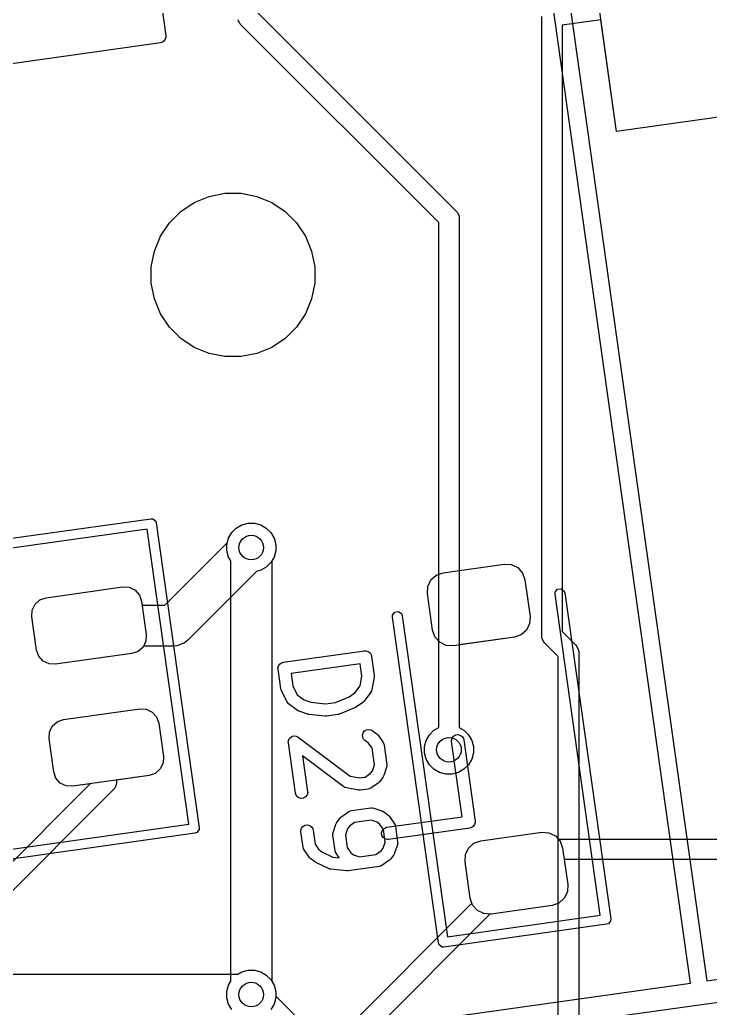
# Model space of a CAD drawing. Header units: millimetres. Extents: x 14 to 286, y -133 to -45.
# Drawn here: x 210.25 to 218.66, y -67.05 to -55.01 of the extents above; entities that cross this region are included whole.
import ezdxf

# ---------------------------------------------------------------- set-up
doc = ezdxf.new("R2010")
doc.units = ezdxf.units.MM
for name, color, linetype, true_color in [('B.Cu', 153, 'CONTINUOUS', 0x4d7fc4), ('B.Mask', 4, 'CONTINUOUS', 0x02ffee), ('B.Paste', 132, 'CONTINUOUS', 0x00c2c2), ('B.Silkscreen', 31, 'CONTINUOUS', 0xe8b2a7), ('F.Cu', 13, 'CONTINUOUS', 0xc83434), ('F.Mask', 201, 'CONTINUOUS', 0xd864ff), ('F.Paste', 253, 'CONTINUOUS', 0xb4a09a), ('F.Silkscreen', 41, 'CONTINUOUS', 0xf2eda1), ('User.Drawings', 9, 'CONTINUOUS', 0xc2c2c2)]:
    doc.layers.add(name, color=color, linetype=linetype, true_color=true_color)

msp = doc.modelspace()

# ---------------------------------------------------------------- linework, layer by layer
at = {"layer": 'B.Cu', "linetype": 'CONTINUOUS'}
for p, q in [((212.911427, -55.007845), (212.910202, -55.004886)), ((212.914789, -55.021711), (212.911427, -55.007845)), ((212.922814, -55.035336), (212.914789, -55.021711)), ((212.928866, -55.049946), (212.922814, -55.035336)), ((213.150746, -54.92157), (215.565988, -57.336812)), ((216.608, -62.513), (216.608, -54.9641)), ((217.32819, -55.006673), (216.858, -55.072759)), ((217.519553, -56.368286), (217.32819, -55.006673)), ((212.929429, -55.050509), (212.928866, -55.049946)), ((212.937657, -55.060535), (212.929429, -55.050509)), ((212.939542, -55.063735), (212.937657, -55.060535)), ((212.941484, -55.065198), (212.939542, -55.063735)), ((212.944512, -55.068888), (212.941484, -55.065198)), ((215.3526, -57.476976), (212.944512, -55.068888)), ((216.858, -55.072759), (216.858, -62.461223)), ((220.787438, -55.909014), (217.519553, -56.368286)), ((215.565988, -57.336812), (215.581528, -57.355748)), ((215.581528, -57.355748), (215.581534, -57.355754)), ((215.581534, -57.355754), (215.600198, -57.400814)), ((215.600198, -57.400814), (215.6026, -57.4252)), ((215.6026, -57.4252), (215.6026, -63.629122)), ((215.3526, -63.629122), (215.3526, -57.476976)), ((212.886872, -61.198894), (212.954695, -61.159736)), ((212.954695, -61.159736), (213.030342, -61.139467)), ((213.030342, -61.139467), (213.108658, -61.139467)), ((213.108658, -61.139467), (213.184305, -61.159736)), ((213.184305, -61.159736), (213.252128, -61.198894)), ((212.792336, -61.322095), (212.831494, -61.254272)), ((212.831494, -61.254272), (212.886872, -61.198894)), ((213.252128, -61.198894), (213.307506, -61.254272)), ((213.307506, -61.254272), (213.346664, -61.322095)), ((212.772067, -61.397742), (212.792336, -61.322095)), ((212.772067, -61.476058), (212.772067, -61.397742)), ((213.346664, -61.322095), (213.366933, -61.397742)), ((213.366933, -61.397742), (213.366933, -61.476058)), ((212.792336, -61.551705), (212.772067, -61.476058)), ((213.366933, -61.476058), (213.346664, -61.551705)), ((212.8195, -61.598753), (212.792336, -61.551705)), ((212.8195, -66.721546), (212.8195, -61.598753)), ((213.346664, -61.551705), (213.3195, -61.598753)), ((213.3195, -61.598753), (213.3195, -66.721546)), ((216.858, -62.461223), (217.021288, -62.624511)), ((216.610402, -62.537386), (216.608, -62.513)), ((216.610402, -62.537387), (216.610402, -62.537386)), ((216.613354, -62.544514), (216.610402, -62.537387)), ((216.629066, -62.582446), (216.613354, -62.544514)), ((216.629071, -62.582451), (216.629066, -62.582446)), ((216.644612, -62.601388), (216.629071, -62.582451)), ((216.8079, -62.764676), (216.644612, -62.601388)), ((217.021288, -62.624511), (217.036833, -62.643453)), ((217.036833, -62.643453), (217.036834, -62.643454)), ((217.036834, -62.643454), (217.055498, -62.688514)), ((217.055498, -62.688514), (217.0579, -62.7129)), ((217.0579, -62.7129), (217.0579, -69.486822)), ((216.8079, -69.486822), (216.8079, -62.764676)), ((215.239594, -63.717772), (215.294972, -63.662394)), ((215.294972, -63.662394), (215.3526, -63.629122)), ((215.6026, -63.629122), (215.660228, -63.662394)), ((215.660228, -63.662394), (215.715606, -63.717772)), ((215.180167, -63.861242), (215.200436, -63.785595)), ((215.200436, -63.785595), (215.239594, -63.717772)), ((215.715606, -63.717772), (215.754764, -63.785595)), ((215.754764, -63.785595), (215.775033, -63.861242)), ((215.180167, -63.939558), (215.180167, -63.861242)), ((215.200436, -64.015205), (215.180167, -63.939558)), ((215.775033, -63.939558), (215.754764, -64.015205)), ((215.775033, -63.861242), (215.775033, -63.939558)), ((215.239594, -64.083028), (215.200436, -64.015205)), ((215.754764, -64.015205), (215.715606, -64.083028)), ((215.294972, -64.138406), (215.239594, -64.083028)), ((215.362795, -64.177564), (215.294972, -64.138406)), ((215.438442, -64.197833), (215.362795, -64.177564)), ((215.592405, -64.177564), (215.516758, -64.197833)), ((215.660228, -64.138406), (215.592405, -64.177564)), ((215.715606, -64.083028), (215.660228, -64.138406)), ((215.516758, -64.197833), (215.438442, -64.197833)), ((212.792336, -66.768595), (212.8195, -66.721546)), ((213.3195, -66.721546), (213.346664, -66.768595)), ((212.772067, -66.844242), (212.792336, -66.768595)), ((213.346664, -66.768595), (213.366933, -66.844242)), ((212.772067, -66.922558), (212.772067, -66.844242)), ((212.792336, -66.998205), (212.772067, -66.922558)), ((213.366933, -66.844242), (213.366933, -66.901579)), ((213.366933, -66.901579), (216.465377, -70.000023)), ((212.831494, -67.066028), (212.792336, -66.998205))]:
    msp.add_line(p, q, dxfattribs=at)
at = {"layer": 'B.Cu'}
for centre in [(213.0695, -61.4369), (215.4776, -63.9004), (213.0695, -66.8834)]:
    msp.add_circle(centre, 0.15, dxfattribs=at)
at = {"layer": 'B.Mask', "linetype": 'CONTINUOUS'}
for p, q in [((217.519553, -56.368286), (217.102034, -53.397482)), ((220.787438, -55.909014), (217.519553, -56.368286)), ((212.375865, -57.23358), (212.556977, -57.158561)), ((212.556977, -57.158561), (212.749245, -57.120316)), ((212.749245, -57.120316), (212.945279, -57.120316)), ((212.945279, -57.120316), (213.137547, -57.158561)), ((213.137547, -57.158561), (213.318659, -57.23358)), ((212.212869, -57.342491), (212.375865, -57.23358)), ((213.318659, -57.23358), (213.481655, -57.342491)), ((212.074252, -57.481108), (212.212869, -57.342491)), ((213.481655, -57.342491), (213.620272, -57.481108)), ((211.965341, -57.644104), (212.074252, -57.481108)), ((213.620272, -57.481108), (213.729183, -57.644104)), ((211.890322, -57.825216), (211.965341, -57.644104)), ((213.729183, -57.644104), (213.804202, -57.825216)), ((211.852077, -58.017484), (211.890322, -57.825216)), ((213.804202, -57.825216), (213.842447, -58.017484)), ((211.852077, -58.213518), (211.852077, -58.017484)), ((213.842447, -58.017484), (213.842447, -58.213518)), ((211.890322, -58.405786), (211.852077, -58.213518)), ((213.842447, -58.213518), (213.804202, -58.405786)), ((211.965341, -58.586898), (211.890322, -58.405786)), ((213.804202, -58.405786), (213.729183, -58.586898)), ((212.074252, -58.749894), (211.965341, -58.586898)), ((213.729183, -58.586898), (213.620272, -58.749894)), ((212.212869, -58.888511), (212.074252, -58.749894)), ((213.620272, -58.749894), (213.481655, -58.888511)), ((212.375865, -58.997422), (212.212869, -58.888511)), ((213.481655, -58.888511), (213.318659, -58.997422)), ((212.556977, -59.072441), (212.375865, -58.997422)), ((213.318659, -58.997422), (213.137547, -59.072441)), ((212.749245, -59.110686), (212.556977, -59.072441)), ((212.945279, -59.110686), (212.749245, -59.110686)), ((213.137547, -59.072441), (212.945279, -59.110686))]:
    msp.add_line(p, q, dxfattribs=at)
at = {"layer": 'B.Paste', "linetype": 'CONTINUOUS'}
for p, q in [((217.519553, -56.368286), (217.102034, -53.397482)), ((220.787438, -55.909014), (217.519553, -56.368286))]:
    msp.add_line(p, q, dxfattribs=at)
at = {"layer": 'B.Silkscreen', "linetype": 'CONTINUOUS'}
for p, q in [((211.889511, -54.210793), (212.028684, -55.201062)), ((212.004356, -55.267454), (211.979141, -55.282307)), ((212.021967, -55.244084), (212.004356, -55.267454)), ((212.029294, -55.215752), (212.021967, -55.244084)), ((212.028684, -55.201062), (212.029294, -55.215752)), ((211.964852, -55.28577), (207.013511, -55.981635)), ((211.979141, -55.282307), (211.964852, -55.28577))]:
    msp.add_line(p, q, dxfattribs=at)
at = {"layer": 'F.Cu', "linetype": 'CONTINUOUS'}
for p, q in [((212.886872, -61.198894), (212.954695, -61.159736)), ((212.954695, -61.159736), (213.030342, -61.139467)), ((213.030342, -61.139467), (213.108658, -61.139467)), ((213.108658, -61.139467), (213.184305, -61.159736)), ((213.184305, -61.159736), (213.252128, -61.198894)), ((212.792336, -61.322095), (212.831494, -61.254272)), ((212.831494, -61.254272), (212.886872, -61.198894)), ((213.252128, -61.198894), (213.307506, -61.254272)), ((213.307506, -61.254272), (213.346664, -61.322095)), ((212.014746, -62.1381), (212.778275, -61.37457)), ((212.778275, -61.37457), (212.792336, -61.322095)), ((213.346664, -61.322095), (213.366933, -61.397742)), ((213.366933, -61.397742), (213.366933, -61.476058)), ((213.366933, -61.476058), (213.346664, -61.551705)), ((213.307506, -61.619528), (213.252128, -61.674906)), ((213.346664, -61.551705), (213.307506, -61.619528)), ((215.406386, -61.742627), (216.149087, -61.638247)), ((216.149087, -61.638247), (216.236736, -61.643224)), ((216.236736, -61.643224), (216.315809, -61.681365)), ((213.131829, -61.728124), (212.295077, -62.564877)), ((213.184305, -61.714064), (213.131829, -61.728124)), ((213.252128, -61.674906), (213.184305, -61.714064)), ((215.258007, -61.830029), (215.323503, -61.771571)), ((215.323503, -61.771571), (215.406386, -61.742627)), ((216.315809, -61.681365), (216.374267, -61.746861)), ((216.374267, -61.746861), (216.403211, -61.829744)), ((215.219866, -61.909102), (215.258007, -61.830029)), ((216.403211, -61.829744), (216.465839, -62.275364)), ((210.571614, -62.047453), (211.502466, -61.916631)), ((211.502466, -61.916631), (211.582324, -61.921166)), ((211.582324, -61.921166), (211.654369, -61.955915)), ((211.654369, -61.955915), (211.70763, -62.01559)), ((211.70763, -62.01559), (211.734001, -62.091105)), ((215.214889, -61.996752), (215.219866, -61.909102)), ((215.277517, -62.442372), (215.214889, -61.996752)), ((210.401675, -62.199131), (210.436424, -62.127086)), ((210.436424, -62.127086), (210.496099, -62.073825)), ((210.496099, -62.073825), (210.571614, -62.047453)), ((211.734001, -62.091105), (211.740606, -62.1381)), ((211.740606, -62.1381), (212.014746, -62.1381)), ((210.39714, -62.278989), (210.401675, -62.199131)), ((210.454201, -62.684999), (210.39714, -62.278989)), ((216.460862, -62.363014), (216.422721, -62.442087)), ((216.465839, -62.275364), (216.460862, -62.363014)), ((215.306461, -62.525255), (215.277517, -62.442372)), ((216.357225, -62.500545), (216.274342, -62.529489)), ((216.422721, -62.442087), (216.357225, -62.500545)), ((212.257193, -62.595967), (212.167073, -62.633296)), ((212.257197, -62.595962), (212.257193, -62.595967)), ((212.295077, -62.564877), (212.257197, -62.595962)), ((215.3526, -62.576948), (215.306461, -62.525255)), ((215.3526, -63.629122), (215.3526, -62.576948)), ((216.274342, -62.529489), (215.6026, -62.623896)), ((215.6026, -62.623896), (215.6026, -63.629122)), ((210.480572, -62.760514), (210.454201, -62.684999)), ((211.616588, -62.728651), (210.685736, -62.859473)), ((211.692103, -62.702279), (211.616588, -62.728651)), ((211.751778, -62.649018), (211.692103, -62.702279)), ((211.757044, -62.6381), (211.751778, -62.649018)), ((212.1183, -62.6381), (211.757044, -62.6381)), ((212.167073, -62.633296), (212.1183, -62.6381)), ((210.533833, -62.820189), (210.480572, -62.760514)), ((210.605878, -62.854938), (210.533833, -62.820189)), ((210.685736, -62.859473), (210.605878, -62.854938)), ((210.780373, -63.532855), (211.711225, -63.402033)), ((211.711225, -63.402033), (211.791083, -63.406568)), ((211.791083, -63.406568), (211.863128, -63.441317)), ((211.863128, -63.441317), (211.916389, -63.500992)), ((210.645183, -63.612488), (210.704858, -63.559227)), ((210.704858, -63.559227), (210.780373, -63.532855)), ((211.916389, -63.500992), (211.94276, -63.576507)), ((211.94276, -63.576507), (211.999821, -63.982517)), ((210.605899, -63.764391), (210.610434, -63.684533)), ((210.610434, -63.684533), (210.645183, -63.612488)), ((215.239594, -63.717772), (215.294972, -63.662394)), ((215.294972, -63.662394), (215.3526, -63.629122)), ((215.6026, -63.629122), (215.660228, -63.662394)), ((215.660228, -63.662394), (215.715606, -63.717772)), ((210.66296, -64.170401), (210.605899, -63.764391)), ((215.180167, -63.861242), (215.200436, -63.785595)), ((215.200436, -63.785595), (215.239594, -63.717772)), ((215.715606, -63.717772), (215.754764, -63.785595)), ((215.754764, -63.785595), (215.775033, -63.861242)), ((215.180167, -63.939558), (215.180167, -63.861242)), ((215.200436, -64.015205), (215.180167, -63.939558)), ((215.775033, -63.939558), (215.754764, -64.015205)), ((215.775033, -63.861242), (215.775033, -63.939558)), ((211.995286, -64.062375), (211.960537, -64.13442)), ((211.999821, -63.982517), (211.995286, -64.062375)), ((215.239594, -64.083028), (215.200436, -64.015205)), ((215.754764, -64.015205), (215.715606, -64.083028)), ((210.689331, -64.245916), (210.66296, -64.170401)), ((211.900862, -64.187681), (211.825347, -64.214053)), ((211.960537, -64.13442), (211.900862, -64.187681)), ((215.294972, -64.138406), (215.239594, -64.083028)), ((215.362795, -64.177564), (215.294972, -64.138406)), ((215.438442, -64.197833), (215.362795, -64.177564)), ((215.592405, -64.177564), (215.516758, -64.197833)), ((215.660228, -64.138406), (215.592405, -64.177564)), ((215.715606, -64.083028), (215.660228, -64.138406)), ((210.742592, -64.305591), (210.689331, -64.245916)), ((210.814637, -64.34034), (210.742592, -64.305591)), ((211.4279, -64.2977), (211.425498, -64.322086)), ((211.825347, -64.214053), (211.4279, -64.26991)), ((211.4279, -64.26991), (211.4279, -64.2977)), ((215.516758, -64.197833), (215.438442, -64.197833)), ((209.695824, -65.728), (211.10911, -64.314712)), ((211.391288, -64.386089), (209.835988, -65.941388)), ((210.894495, -64.344875), (210.814637, -64.34034)), ((211.10911, -64.314712), (210.894495, -64.344875)), ((211.406833, -64.367147), (211.391288, -64.386089)), ((211.406834, -64.367146), (211.406833, -64.367147)), ((211.420149, -64.335001), (211.406834, -64.367146)), ((211.425498, -64.322087), (211.420149, -64.335001)), ((211.425498, -64.322086), (211.425498, -64.322087)), ((215.865658, -65.010511), (216.608359, -64.906131)), ((216.608359, -64.906131), (216.696008, -64.911108)), ((216.696008, -64.911108), (216.775081, -64.949249)), ((215.782775, -65.039455), (215.865658, -65.010511)), ((216.775081, -64.949249), (216.81056, -64.989)), ((216.81056, -64.989), (224.289422, -64.989)), ((215.679138, -65.176986), (215.717279, -65.097913)), ((215.717279, -65.097913), (215.782775, -65.039455)), ((215.674161, -65.264636), (215.679138, -65.176986)), ((215.736789, -65.710256), (215.674161, -65.264636)), ((224.289422, -65.239), (216.882352, -65.239)), ((216.882352, -65.239), (216.925111, -65.543248)), ((216.920134, -65.630898), (216.881993, -65.709971)), ((216.925111, -65.543248), (216.920134, -65.630898)), ((215.757411, -65.769311), (215.736789, -65.710256)), ((216.881993, -65.709971), (216.816497, -65.768429)), ((213.880624, -67.6461), (215.757411, -65.769311)), ((216.733614, -65.797373), (215.990913, -65.901753)), ((216.816497, -65.768429), (216.733614, -65.797373)), ((215.979189, -65.901087), (214.020788, -67.859488)), ((215.990913, -65.901753), (215.979189, -65.901087)), ((212.954695, -66.606236), (213.030342, -66.585967)), ((213.030342, -66.585967), (213.108658, -66.585967)), ((213.108658, -66.585967), (213.184305, -66.606236)), ((197.053554, -66.6334), (212.907646, -66.6334)), ((212.907646, -66.6334), (212.954695, -66.606236)), ((213.184305, -66.606236), (213.252128, -66.645394)), ((213.252128, -66.645394), (213.307506, -66.700772)), ((213.307506, -66.700772), (213.346664, -66.768595)), ((213.346664, -66.768595), (213.366933, -66.844242)), ((213.366933, -66.922558), (213.346664, -66.998205)), ((213.366933, -66.844242), (213.366933, -66.922558)), ((213.346664, -66.998205), (213.307506, -67.066028))]:
    msp.add_line(p, q, dxfattribs=at)
at = {"layer": 'F.Cu'}
for centre in [(213.0695, -61.4369), (215.4776, -63.9004), (213.0695, -66.8834)]:
    msp.add_circle(centre, 0.15, dxfattribs=at)
at = {"layer": 'F.Mask', "linetype": 'CONTINUOUS'}
for p, q in [((212.375865, -57.23358), (212.556977, -57.158561)), ((212.556977, -57.158561), (212.749245, -57.120316)), ((212.749245, -57.120316), (212.945279, -57.120316)), ((212.945279, -57.120316), (213.137547, -57.158561)), ((213.137547, -57.158561), (213.318659, -57.23358)), ((212.212869, -57.342491), (212.375865, -57.23358)), ((213.318659, -57.23358), (213.481655, -57.342491)), ((212.074252, -57.481108), (212.212869, -57.342491)), ((213.481655, -57.342491), (213.620272, -57.481108)), ((211.965341, -57.644104), (212.074252, -57.481108)), ((213.620272, -57.481108), (213.729183, -57.644104)), ((211.890322, -57.825216), (211.965341, -57.644104)), ((213.729183, -57.644104), (213.804202, -57.825216)), ((211.852077, -58.017484), (211.890322, -57.825216)), ((213.804202, -57.825216), (213.842447, -58.017484)), ((211.852077, -58.213518), (211.852077, -58.017484)), ((213.842447, -58.017484), (213.842447, -58.213518)), ((211.890322, -58.405786), (211.852077, -58.213518)), ((213.842447, -58.213518), (213.804202, -58.405786)), ((211.965341, -58.586898), (211.890322, -58.405786)), ((213.804202, -58.405786), (213.729183, -58.586898)), ((212.074252, -58.749894), (211.965341, -58.586898)), ((213.729183, -58.586898), (213.620272, -58.749894)), ((212.212869, -58.888511), (212.074252, -58.749894)), ((213.620272, -58.749894), (213.481655, -58.888511)), ((212.375865, -58.997422), (212.212869, -58.888511)), ((213.481655, -58.888511), (213.318659, -58.997422)), ((212.556977, -59.072441), (212.375865, -58.997422)), ((213.318659, -58.997422), (213.137547, -59.072441)), ((212.749245, -59.110686), (212.556977, -59.072441)), ((212.945279, -59.110686), (212.749245, -59.110686)), ((213.137547, -59.072441), (212.945279, -59.110686)), ((215.406386, -61.742627), (216.149087, -61.638247)), ((216.149087, -61.638247), (216.236736, -61.643224)), ((216.236736, -61.643224), (216.315809, -61.681365)), ((215.258007, -61.830029), (215.323503, -61.771571)), ((215.323503, -61.771571), (215.406386, -61.742627)), ((216.315809, -61.681365), (216.374267, -61.746861)), ((216.374267, -61.746861), (216.403211, -61.829744)), ((215.219866, -61.909102), (215.258007, -61.830029)), ((216.403211, -61.829744), (216.465839, -62.275364)), ((210.571614, -62.047453), (211.502466, -61.916631)), ((211.502466, -61.916631), (211.582324, -61.921166)), ((211.582324, -61.921166), (211.654369, -61.955915)), ((211.654369, -61.955915), (211.70763, -62.01559)), ((211.70763, -62.01559), (211.734001, -62.091105)), ((215.214889, -61.996752), (215.219866, -61.909102)), ((215.277517, -62.442372), (215.214889, -61.996752)), ((210.401675, -62.199131), (210.436424, -62.127086)), ((210.436424, -62.127086), (210.496099, -62.073825)), ((210.496099, -62.073825), (210.571614, -62.047453)), ((211.734001, -62.091105), (211.791062, -62.497115)), ((210.39714, -62.278989), (210.401675, -62.199131)), ((210.454201, -62.684999), (210.39714, -62.278989)), ((216.460862, -62.363014), (216.422721, -62.442087)), ((216.465839, -62.275364), (216.460862, -62.363014)), ((211.791062, -62.497115), (211.786527, -62.576973)), ((215.306461, -62.525255), (215.277517, -62.442372)), ((216.357225, -62.500545), (216.274342, -62.529489)), ((216.422721, -62.442087), (216.357225, -62.500545)), ((211.786527, -62.576973), (211.751778, -62.649018)), ((215.364919, -62.590751), (215.306461, -62.525255)), ((215.443992, -62.628892), (215.364919, -62.590751)), ((216.274342, -62.529489), (215.531641, -62.633869)), ((210.480572, -62.760514), (210.454201, -62.684999)), ((211.616588, -62.728651), (210.685736, -62.859473)), ((211.692103, -62.702279), (211.616588, -62.728651)), ((211.751778, -62.649018), (211.692103, -62.702279)), ((215.531641, -62.633869), (215.443992, -62.628892)), ((210.533833, -62.820189), (210.480572, -62.760514)), ((210.605878, -62.854938), (210.533833, -62.820189)), ((210.685736, -62.859473), (210.605878, -62.854938)), ((210.780373, -63.532855), (211.711225, -63.402033)), ((211.711225, -63.402033), (211.791083, -63.406568)), ((211.791083, -63.406568), (211.863128, -63.441317)), ((211.863128, -63.441317), (211.916389, -63.500992)), ((210.645183, -63.612488), (210.704858, -63.559227)), ((210.704858, -63.559227), (210.780373, -63.532855)), ((211.916389, -63.500992), (211.94276, -63.576507)), ((211.94276, -63.576507), (211.999821, -63.982517)), ((210.605899, -63.764391), (210.610434, -63.684533)), ((210.610434, -63.684533), (210.645183, -63.612488)), ((210.66296, -64.170401), (210.605899, -63.764391)), ((211.995286, -64.062375), (211.960537, -64.13442)), ((211.999821, -63.982517), (211.995286, -64.062375)), ((210.689331, -64.245916), (210.66296, -64.170401)), ((211.900862, -64.187681), (211.825347, -64.214053)), ((211.960537, -64.13442), (211.900862, -64.187681)), ((210.742592, -64.305591), (210.689331, -64.245916)), ((210.814637, -64.34034), (210.742592, -64.305591)), ((211.825347, -64.214053), (210.894495, -64.344875)), ((210.894495, -64.344875), (210.814637, -64.34034)), ((215.865658, -65.010511), (216.608359, -64.906131)), ((216.608359, -64.906131), (216.696008, -64.911108)), ((216.696008, -64.911108), (216.775081, -64.949249)), ((215.782775, -65.039455), (215.865658, -65.010511)), ((216.775081, -64.949249), (216.833539, -65.014745)), ((216.833539, -65.014745), (216.862483, -65.097628)), ((215.679138, -65.176986), (215.717279, -65.097913)), ((215.717279, -65.097913), (215.782775, -65.039455)), ((216.862483, -65.097628), (216.925111, -65.543248)), ((215.674161, -65.264636), (215.679138, -65.176986)), ((215.736789, -65.710256), (215.674161, -65.264636)), ((216.920134, -65.630898), (216.881993, -65.709971)), ((216.925111, -65.543248), (216.920134, -65.630898)), ((215.765733, -65.793139), (215.736789, -65.710256)), ((216.881993, -65.709971), (216.816497, -65.768429)), ((215.824191, -65.858635), (215.765733, -65.793139)), ((215.903264, -65.896776), (215.824191, -65.858635)), ((216.733614, -65.797373), (215.990913, -65.901753)), ((216.816497, -65.768429), (216.733614, -65.797373)), ((215.990913, -65.901753), (215.903264, -65.896776))]:
    msp.add_line(p, q, dxfattribs=at)
at = {"layer": 'F.Paste', "linetype": 'CONTINUOUS'}
for p, q in [((215.406386, -61.742627), (216.149087, -61.638247)), ((216.149087, -61.638247), (216.236736, -61.643224)), ((216.236736, -61.643224), (216.315809, -61.681365)), ((215.258007, -61.830029), (215.323503, -61.771571)), ((215.323503, -61.771571), (215.406386, -61.742627)), ((216.315809, -61.681365), (216.374267, -61.746861)), ((216.374267, -61.746861), (216.403211, -61.829744)), ((215.219866, -61.909102), (215.258007, -61.830029)), ((216.403211, -61.829744), (216.465839, -62.275364)), ((210.571614, -62.047453), (211.502466, -61.916631)), ((211.502466, -61.916631), (211.582324, -61.921166)), ((211.582324, -61.921166), (211.654369, -61.955915)), ((211.654369, -61.955915), (211.70763, -62.01559)), ((211.70763, -62.01559), (211.734001, -62.091105)), ((215.214889, -61.996752), (215.219866, -61.909102)), ((215.277517, -62.442372), (215.214889, -61.996752)), ((210.401675, -62.199131), (210.436424, -62.127086)), ((210.436424, -62.127086), (210.496099, -62.073825)), ((210.496099, -62.073825), (210.571614, -62.047453)), ((211.734001, -62.091105), (211.791062, -62.497115)), ((210.39714, -62.278989), (210.401675, -62.199131)), ((210.454201, -62.684999), (210.39714, -62.278989)), ((216.460862, -62.363014), (216.422721, -62.442087)), ((216.465839, -62.275364), (216.460862, -62.363014)), ((211.791062, -62.497115), (211.786527, -62.576973)), ((215.306461, -62.525255), (215.277517, -62.442372)), ((216.357225, -62.500545), (216.274342, -62.529489)), ((216.422721, -62.442087), (216.357225, -62.500545)), ((211.786527, -62.576973), (211.751778, -62.649018)), ((215.364919, -62.590751), (215.306461, -62.525255)), ((215.443992, -62.628892), (215.364919, -62.590751)), ((216.274342, -62.529489), (215.531641, -62.633869)), ((210.480572, -62.760514), (210.454201, -62.684999)), ((211.616588, -62.728651), (210.685736, -62.859473)), ((211.692103, -62.702279), (211.616588, -62.728651)), ((211.751778, -62.649018), (211.692103, -62.702279)), ((215.531641, -62.633869), (215.443992, -62.628892)), ((210.533833, -62.820189), (210.480572, -62.760514)), ((210.605878, -62.854938), (210.533833, -62.820189)), ((210.685736, -62.859473), (210.605878, -62.854938)), ((210.780373, -63.532855), (211.711225, -63.402033)), ((211.711225, -63.402033), (211.791083, -63.406568)), ((211.791083, -63.406568), (211.863128, -63.441317)), ((211.863128, -63.441317), (211.916389, -63.500992)), ((210.645183, -63.612488), (210.704858, -63.559227)), ((210.704858, -63.559227), (210.780373, -63.532855)), ((211.916389, -63.500992), (211.94276, -63.576507)), ((211.94276, -63.576507), (211.999821, -63.982517)), ((210.605899, -63.764391), (210.610434, -63.684533)), ((210.610434, -63.684533), (210.645183, -63.612488)), ((210.66296, -64.170401), (210.605899, -63.764391)), ((211.995286, -64.062375), (211.960537, -64.13442)), ((211.999821, -63.982517), (211.995286, -64.062375)), ((210.689331, -64.245916), (210.66296, -64.170401)), ((211.900862, -64.187681), (211.825347, -64.214053)), ((211.960537, -64.13442), (211.900862, -64.187681)), ((210.742592, -64.305591), (210.689331, -64.245916)), ((210.814637, -64.34034), (210.742592, -64.305591)), ((211.825347, -64.214053), (210.894495, -64.344875)), ((210.894495, -64.344875), (210.814637, -64.34034)), ((215.865658, -65.010511), (216.608359, -64.906131)), ((216.608359, -64.906131), (216.696008, -64.911108)), ((216.696008, -64.911108), (216.775081, -64.949249)), ((215.782775, -65.039455), (215.865658, -65.010511)), ((216.775081, -64.949249), (216.833539, -65.014745)), ((216.833539, -65.014745), (216.862483, -65.097628)), ((215.679138, -65.176986), (215.717279, -65.097913)), ((215.717279, -65.097913), (215.782775, -65.039455)), ((216.862483, -65.097628), (216.925111, -65.543248)), ((215.674161, -65.264636), (215.679138, -65.176986)), ((215.736789, -65.710256), (215.674161, -65.264636)), ((216.920134, -65.630898), (216.881993, -65.709971)), ((216.925111, -65.543248), (216.920134, -65.630898)), ((215.765733, -65.793139), (215.736789, -65.710256)), ((216.881993, -65.709971), (216.816497, -65.768429)), ((215.824191, -65.858635), (215.765733, -65.793139)), ((215.903264, -65.896776), (215.824191, -65.858635)), ((216.733614, -65.797373), (215.990913, -65.901753)), ((216.816497, -65.768429), (216.733614, -65.797373)), ((215.990913, -65.901753), (215.903264, -65.896776))]:
    msp.add_line(p, q, dxfattribs=at)
at = {"layer": 'F.Silkscreen', "linetype": 'CONTINUOUS'}
for p, q in [((212.375865, -57.23358), (212.556977, -57.158561)), ((212.556977, -57.158561), (212.749245, -57.120316)), ((212.749245, -57.120316), (212.945279, -57.120316)), ((212.945279, -57.120316), (213.137547, -57.158561)), ((213.137547, -57.158561), (213.318659, -57.23358)), ((212.212869, -57.342491), (212.375865, -57.23358)), ((213.318659, -57.23358), (213.481655, -57.342491)), ((212.074252, -57.481108), (212.212869, -57.342491)), ((213.481655, -57.342491), (213.620272, -57.481108)), ((211.965341, -57.644104), (212.074252, -57.481108)), ((213.620272, -57.481108), (213.729183, -57.644104)), ((211.890322, -57.825216), (211.965341, -57.644104)), ((213.729183, -57.644104), (213.804202, -57.825216)), ((211.852077, -58.017484), (211.890322, -57.825216)), ((213.804202, -57.825216), (213.842447, -58.017484)), ((211.852077, -58.213518), (211.852077, -58.017484)), ((213.842447, -58.017484), (213.842447, -58.213518)), ((211.890322, -58.405786), (211.852077, -58.213518)), ((213.842447, -58.213518), (213.804202, -58.405786)), ((211.965341, -58.586898), (211.890322, -58.405786)), ((213.804202, -58.405786), (213.729183, -58.586898)), ((212.074252, -58.749894), (211.965341, -58.586898)), ((213.729183, -58.586898), (213.620272, -58.749894)), ((212.212869, -58.888511), (212.074252, -58.749894)), ((213.620272, -58.749894), (213.481655, -58.888511)), ((212.375865, -58.997422), (212.212869, -58.888511)), ((213.481655, -58.888511), (213.318659, -58.997422)), ((212.556977, -59.072441), (212.375865, -58.997422)), ((213.318659, -58.997422), (213.137547, -59.072441)), ((212.749245, -59.110686), (212.556977, -59.072441)), ((212.945279, -59.110686), (212.749245, -59.110686)), ((213.137547, -59.072441), (212.945279, -59.110686)), ((204.616222, -62.101813), (211.845179, -61.08585)), ((211.845179, -61.08585), (211.868552, -61.087177)), ((211.868552, -61.087177), (211.905227, -61.114814)), ((211.905227, -61.114814), (211.912945, -61.136916)), ((211.912945, -61.136916), (212.434844, -64.850421)), ((211.802463, -61.213032), (204.692338, -62.212294)), ((212.307661, -64.807705), (211.802463, -61.213032)), ((216.771215, -62.005235), (216.772542, -61.981862)), ((217.32095, -65.916796), (216.771215, -62.005235)), ((216.772542, -61.981862), (216.800179, -61.945187)), ((216.800179, -61.945187), (216.845654, -61.938796)), ((216.845654, -61.938796), (216.882329, -61.966433)), ((216.882329, -61.966433), (216.890047, -61.988535)), ((216.890047, -61.988535), (217.448133, -65.959511)), ((214.79068, -62.283581), (214.792007, -62.260208)), ((214.792007, -62.260208), (214.819644, -62.223533)), ((214.819644, -62.223533), (214.865119, -62.217142)), ((214.865119, -62.217142), (214.901794, -62.244779)), ((214.901794, -62.244779), (214.909512, -62.266881)), ((214.909512, -62.266881), (215.459245, -66.178439)), ((215.348764, -66.254556), (214.79068, -62.283581)), ((213.459637, -62.834906), (214.449905, -62.695733)), ((214.449905, -62.695733), (214.464595, -62.695123)), ((214.464595, -62.695123), (214.492927, -62.702451)), ((214.492927, -62.702451), (214.516297, -62.720062)), ((214.516297, -62.720062), (214.53115, -62.745276)), ((214.53115, -62.745276), (214.534613, -62.759565)), ((213.402523, -62.876592), (213.420134, -62.853222)), ((213.420134, -62.853222), (213.445348, -62.838369)), ((213.445348, -62.838369), (213.459637, -62.834906)), ((214.39651, -62.85471), (213.554782, -62.973008)), ((214.417515, -63.004165), (214.39651, -62.85471)), ((214.534613, -62.759565), (214.567749, -62.995343)), ((213.395195, -62.904924), (213.402523, -62.876592)), ((213.395805, -62.919614), (213.395195, -62.904924)), ((213.428941, -63.155392), (213.395805, -62.919614)), ((213.554782, -62.973008), (213.575787, -63.122462)), ((214.395652, -63.122879), (214.417515, -63.004165)), ((214.567239, -63.019365), (214.539966, -63.167459)), ((214.567862, -63.011948), (214.567239, -63.019365)), ((214.567749, -62.995343), (214.568057, -63.002778)), ((214.568358, -63.010033), (214.567862, -63.011948)), ((214.568057, -63.002778), (214.568471, -63.004714)), ((214.568471, -63.004714), (214.568247, -63.00737)), ((214.568247, -63.00737), (214.568358, -63.010033)), ((213.430692, -63.16262), (213.428941, -63.155392)), ((213.430829, -63.164599), (213.430692, -63.16262)), ((213.431776, -63.167091), (213.430829, -63.164599)), ((213.432404, -63.169681), (213.431776, -63.167091)), ((213.433409, -63.171387), (213.432404, -63.169681)), ((213.436053, -63.178343), (213.433409, -63.171387)), ((213.503091, -63.313182), (213.436053, -63.178343)), ((213.575787, -63.122462), (213.629524, -63.23055)), ((213.629524, -63.23055), (213.713231, -63.293628)), ((214.261694, -63.255418), (214.332575, -63.206584)), ((214.332575, -63.206584), (214.395652, -63.122879)), ((214.526103, -63.199011), (214.445047, -63.306577)), ((214.533758, -63.186459), (214.526103, -63.199011)), ((214.534432, -63.183849), (214.533758, -63.186459)), ((214.535898, -63.181588), (214.534432, -63.183849)), ((214.539966, -63.167459), (214.535898, -63.181588)), ((213.510895, -63.325642), (213.503091, -63.313182)), ((213.512926, -63.327411), (213.510895, -63.325642)), ((213.514294, -63.329734), (213.512926, -63.327411)), ((213.525113, -63.339691), (213.514294, -63.329734)), ((213.632679, -63.420747), (213.525113, -63.339691)), ((213.713231, -63.293628), (213.794827, -63.321032)), ((213.794827, -63.321032), (213.972707, -63.339843)), ((213.972707, -63.339843), (214.095887, -63.322531)), ((214.095887, -63.322531), (214.261694, -63.255418)), ((214.427699, -63.323202), (214.340016, -63.383612)), ((214.433381, -63.318402), (214.427699, -63.323202)), ((214.43509, -63.317396), (214.433381, -63.318402)), ((214.436895, -63.315434), (214.43509, -63.317396)), ((214.438931, -63.313715), (214.436895, -63.315434)), ((214.440008, -63.312051), (214.438931, -63.313715)), ((214.445047, -63.306577), (214.440008, -63.312051)), ((213.639029, -63.424619), (213.632679, -63.420747)), ((213.640525, -63.425923), (213.639029, -63.424619)), ((213.642958, -63.427016), (213.640525, -63.425923)), ((213.645231, -63.428402), (213.642958, -63.427016)), ((213.647147, -63.428897), (213.645231, -63.428402)), ((213.653936, -63.431947), (213.647147, -63.428897)), ((213.754874, -63.465848), (213.653936, -63.431947)), ((213.755992, -63.466105), (213.754874, -63.465848)), ((213.756467, -63.466363), (213.755992, -63.466105)), ((213.762833, -63.467676), (213.756467, -63.466363)), ((213.769204, -63.469141), (213.762833, -63.467676)), ((213.769745, -63.469103), (213.769204, -63.469141)), ((213.770866, -63.469335), (213.769745, -63.469103)), ((213.966116, -63.489982), (213.770866, -63.469335)), ((214.125908, -63.469786), (213.984441, -63.489668)), ((214.1284, -63.469182), (214.125908, -63.469786)), ((214.129506, -63.469191), (214.1284, -63.469182)), ((214.134815, -63.467627), (214.129506, -63.469191)), ((214.140197, -63.466323), (214.134815, -63.467627)), ((214.14115, -63.465761), (214.140197, -63.466323)), ((214.14361, -63.465037), (214.14115, -63.465761)), ((214.325604, -63.391372), (214.14361, -63.465037)), ((214.326618, -63.39084), (214.325604, -63.391372)), ((214.327149, -63.390727), (214.326618, -63.39084)), ((214.332868, -63.387564), (214.327149, -63.390727)), ((214.338627, -63.384546), (214.332868, -63.387564)), ((214.339012, -63.384167), (214.338627, -63.384546)), ((214.340016, -63.383612), (214.339012, -63.384167)), ((213.968677, -63.49), (213.966116, -63.489982)), ((213.969751, -63.490278), (213.968677, -63.49)), ((213.975287, -63.490048), (213.969751, -63.490278)), ((213.980819, -63.490088), (213.975287, -63.490048)), ((213.98188, -63.489774), (213.980819, -63.490088)), ((213.984441, -63.489668), (213.98188, -63.489774)), ((214.423698, -63.722119), (214.431024, -63.693787)), ((214.431024, -63.693787), (214.448636, -63.670416)), ((214.448636, -63.670416), (214.47385, -63.655563)), ((214.47385, -63.655563), (214.502828, -63.651491)), ((214.502828, -63.651491), (214.53116, -63.658817)), ((214.53116, -63.658817), (214.543713, -63.666472)), ((214.543713, -63.666472), (214.597496, -63.707)), ((214.597496, -63.707), (214.602969, -63.712037)), ((214.602969, -63.712037), (214.604633, -63.713115)), ((213.521113, -63.80088), (213.526409, -63.780405)), ((213.521723, -63.81557), (213.521113, -63.80088)), ((213.607878, -64.428594), (213.521723, -63.81557)), ((213.526409, -63.780405), (213.52844, -63.772549)), ((213.52844, -63.772549), (213.546052, -63.749177)), ((213.546052, -63.749177), (213.563014, -63.739186)), ((213.563014, -63.739186), (213.571266, -63.734325)), ((213.571266, -63.734325), (213.600245, -63.730252)), ((213.600245, -63.730252), (213.615992, -63.734325)), ((213.615992, -63.734325), (213.628576, -63.737579)), ((213.628576, -63.737579), (213.641129, -63.745234)), ((213.641129, -63.745234), (214.272384, -64.220918)), ((214.42777, -63.751097), (214.423698, -63.722119)), ((214.442623, -63.776311), (214.42777, -63.751097)), ((214.453441, -63.786268), (214.442623, -63.776311)), ((214.497504, -63.819471), (214.453441, -63.786268)), ((214.540965, -63.882553), (214.497504, -63.819471)), ((214.604633, -63.713115), (214.606353, -63.715151)), ((214.606353, -63.715151), (214.608314, -63.716956)), ((214.608314, -63.716956), (214.609319, -63.718662)), ((214.609319, -63.718662), (214.614121, -63.724347)), ((214.614121, -63.724347), (214.674532, -63.812031)), ((214.674532, -63.812031), (214.681647, -63.824898)), ((214.681647, -63.824898), (214.68221, -63.827532)), ((214.68221, -63.827532), (214.683578, -63.829855)), ((214.683578, -63.829855), (214.687041, -63.844144)), ((214.569172, -64.083265), (214.540965, -63.882553)), ((214.687041, -63.844144), (214.720177, -64.079922)), ((214.196252, -64.35137), (213.695462, -63.973998)), ((213.695462, -63.973998), (213.756418, -64.407718)), ((214.455822, -64.233686), (214.518906, -64.190223)), ((214.518906, -64.190223), (214.544784, -64.155882)), ((214.544784, -64.155882), (214.569172, -64.083265)), ((214.717004, -64.114238), (214.683103, -64.215177)), ((214.720297, -64.099909), (214.717004, -64.114238)), ((214.720786, -64.094612), (214.720111, -64.097218)), ((214.720111, -64.097218), (214.720297, -64.099909)), ((214.720177, -64.079922), (214.720786, -64.094612)), ((214.272384, -64.220918), (214.391096, -64.242782)), ((214.391096, -64.242782), (214.455822, -64.233686)), ((214.614029, -64.306842), (214.526345, -64.367253)), ((214.619711, -64.302041), (214.614029, -64.306842)), ((214.621419, -64.301036), (214.619711, -64.302041)), ((214.623223, -64.299075), (214.621419, -64.301036)), ((214.625261, -64.297354), (214.623223, -64.299075)), ((214.626339, -64.295688), (214.625261, -64.297354)), ((214.631375, -64.290217), (214.626339, -64.295688)), ((214.671904, -64.236435), (214.631375, -64.290217)), ((214.675778, -64.230082), (214.671904, -64.236435)), ((214.677079, -64.228589), (214.675778, -64.230082)), ((214.67817, -64.226159), (214.677079, -64.228589)), ((214.679559, -64.223882), (214.67817, -64.226159)), ((214.680055, -64.221961), (214.679559, -64.223882)), ((214.683103, -64.215177), (214.680055, -64.221961)), ((213.611341, -64.442883), (213.607878, -64.428594)), ((213.757028, -64.422409), (213.7497, -64.45074)), ((213.756418, -64.407718), (213.757028, -64.422409)), ((214.208805, -64.359025), (214.196252, -64.35137)), ((214.211414, -64.359699), (214.208805, -64.359025)), ((214.213675, -64.361164), (214.211414, -64.359699)), ((214.227804, -64.365232), (214.213675, -64.361164)), ((214.375898, -64.392506), (214.227804, -64.365232)), ((214.383316, -64.39313), (214.375898, -64.392506)), ((214.385229, -64.393625), (214.383316, -64.39313)), ((214.387885, -64.393514), (214.385229, -64.393625)), ((214.390549, -64.393739), (214.387885, -64.393514)), ((214.39249, -64.393323), (214.390549, -64.393739)), ((214.399919, -64.393016), (214.39249, -64.393323)), ((214.494232, -64.379762), (214.399919, -64.393016)), ((214.508521, -64.376299), (214.494232, -64.379762)), ((214.510843, -64.374931), (214.508521, -64.376299)), ((214.513478, -64.374368), (214.510843, -64.374931)), ((214.526345, -64.367253), (214.513478, -64.374368)), ((213.626194, -64.468098), (213.611341, -64.442883)), ((213.649564, -64.485709), (213.626194, -64.468098)), ((213.677896, -64.493036), (213.649564, -64.485709)), ((213.706875, -64.488963), (213.677896, -64.493036)), ((213.732089, -64.47411), (213.706875, -64.488963)), ((213.7497, -64.45074), (213.732089, -64.47411)), ((214.170799, -64.714522), (214.258483, -64.654112)), ((214.258483, -64.654112), (214.27135, -64.646997)), ((214.27135, -64.646997), (214.273984, -64.646433)), ((214.273984, -64.646433), (214.276307, -64.645066)), ((214.276307, -64.645066), (214.290596, -64.641603)), ((214.290596, -64.641603), (214.526374, -64.608467)), ((214.526374, -64.608467), (214.541064, -64.607858)), ((214.541064, -64.607858), (214.54367, -64.608532)), ((214.54367, -64.608532), (214.546361, -64.608347)), ((214.546361, -64.608347), (214.56069, -64.61164)), ((214.56069, -64.61164), (214.66163, -64.645541)), ((214.66163, -64.645541), (214.668418, -64.64859)), ((214.668418, -64.64859), (214.670335, -64.649086)), ((214.670335, -64.649086), (214.672607, -64.650471)), ((214.672607, -64.650471), (214.675041, -64.651565)), ((214.675041, -64.651565), (214.676536, -64.652868)), ((214.676536, -64.652868), (214.682887, -64.656741)), ((214.682887, -64.656741), (214.73667, -64.697269)), ((214.105269, -64.797483), (214.106657, -64.795206)), ((214.106657, -64.795206), (214.107749, -64.792776)), ((214.107749, -64.792776), (214.109049, -64.791282)), ((214.109049, -64.791282), (214.112924, -64.78493)), ((214.112924, -64.78493), (214.153452, -64.731147)), ((214.153452, -64.731147), (214.158492, -64.725669)), ((214.158492, -64.725669), (214.159568, -64.72401)), ((214.159568, -64.72401), (214.1616, -64.722292)), ((214.1616, -64.722292), (214.163408, -64.720329)), ((214.163408, -64.720329), (214.165116, -64.719322)), ((214.165116, -64.719322), (214.170799, -64.714522)), ((214.329003, -64.787679), (214.265923, -64.831138)), ((214.529717, -64.75947), (214.329003, -64.787679)), ((214.602335, -64.783859), (214.529717, -64.75947)), ((214.636676, -64.809739), (214.602335, -64.783859)), ((214.73667, -64.697269), (214.742142, -64.702305)), ((214.742142, -64.702305), (214.743806, -64.703383)), ((214.743806, -64.703383), (214.745526, -64.705419)), ((214.745526, -64.705419), (214.747488, -64.707225)), ((214.747488, -64.707225), (214.748493, -64.708932)), ((214.748493, -64.708932), (214.753294, -64.714615)), ((214.753294, -64.714615), (214.813705, -64.802299)), ((205.880675, -65.710959), (212.307661, -64.807705)), ((212.40588, -64.910469), (212.383778, -64.918187)), ((212.433517, -64.873794), (212.40588, -64.910469)), ((212.434844, -64.850421), (212.433517, -64.873794)), ((213.673541, -64.88546), (213.680869, -64.857128)), ((213.674151, -64.90015), (213.673541, -64.88546)), ((213.70066, -65.088772), (213.674151, -64.90015)), ((213.680869, -64.857128), (213.69848, -64.833758)), ((213.69848, -64.833758), (213.723694, -64.818905)), ((213.723694, -64.818905), (213.752673, -64.814832)), ((213.752673, -64.814832), (213.781005, -64.82216)), ((213.781005, -64.82216), (213.804375, -64.839771)), ((213.804375, -64.839771), (213.819228, -64.864985)), ((213.819228, -64.864985), (213.822691, -64.879274)), ((213.822691, -64.879274), (213.846735, -65.050362)), ((214.064531, -64.921456), (214.067824, -64.907127)), ((214.067824, -64.907127), (214.101725, -64.806187)), ((214.101725, -64.806187), (214.104772, -64.799401)), ((214.104772, -64.799401), (214.105269, -64.797483)), ((214.240043, -64.865483), (214.215654, -64.938099)), ((214.265923, -64.831138), (214.240043, -64.865483)), ((214.680138, -64.872821), (214.636676, -64.809739)), ((214.701718, -65.026377), (214.680138, -64.872821)), ((214.813705, -64.802299), (214.82082, -64.815166)), ((214.82082, -64.815166), (214.821383, -64.8178)), ((214.821383, -64.8178), (214.822751, -64.820123)), ((214.822751, -64.820123), (214.826214, -64.834412)), ((214.826214, -64.834412), (214.852723, -65.023034)), ((212.383778, -64.918187), (208.667271, -65.440507)), ((214.064041, -64.926753), (214.064715, -64.924143)), ((214.064651, -64.941443), (214.064041, -64.926753)), ((214.064715, -64.924143), (214.064531, -64.921456)), ((214.09116, -65.130065), (214.064651, -64.941443)), ((214.215654, -64.938099), (214.237235, -65.091655)), ((214.67733, -65.098993), (214.701718, -65.026377)), ((214.852723, -65.023034), (214.853333, -65.037725)), ((213.704123, -65.103061), (213.70066, -65.088772)), ((213.70549, -65.105383), (213.704123, -65.103061)), ((213.706054, -65.108018), (213.70549, -65.105383)), ((213.713169, -65.120885), (213.706054, -65.108018)), ((213.773579, -65.208568), (213.713169, -65.120885)), ((213.846735, -65.050362), (213.890196, -65.113445)), ((213.890196, -65.113445), (213.928327, -65.142179)), ((213.928327, -65.142179), (214.064651, -65.207758)), ((214.094623, -65.144354), (214.09116, -65.130065)), ((214.09599, -65.146676), (214.094623, -65.144354)), ((214.096554, -65.149311), (214.09599, -65.146676)), ((214.103669, -65.162178), (214.096554, -65.149311)), ((214.237235, -65.091655), (214.280696, -65.154738)), ((214.280696, -65.154738), (214.315039, -65.180617)), ((214.588367, -65.176798), (214.65145, -65.133337)), ((214.65145, -65.133337), (214.67733, -65.098993)), ((214.84955, -65.05735), (214.815649, -65.158289)), ((214.852843, -65.043021), (214.84955, -65.05735)), ((214.853333, -65.037725), (214.852658, -65.040334)), ((214.852658, -65.040334), (214.852843, -65.043021)), ((213.778378, -65.21425), (213.773579, -65.208568)), ((213.779385, -65.215959), (213.778378, -65.21425)), ((213.781346, -65.217764), (213.779385, -65.215959)), ((213.783066, -65.2198), (213.781346, -65.217764)), ((213.784729, -65.220877), (213.783066, -65.2198)), ((213.790203, -65.225915), (213.784729, -65.220877)), ((213.843986, -65.266444), (213.790203, -65.225915)), ((213.844032, -65.266472), (213.843986, -65.266444)), ((213.84405, -65.266492), (213.844032, -65.266472)), ((213.850353, -65.270326), (213.84405, -65.266492)), ((213.856539, -65.274099), (213.850353, -65.270326)), ((213.856564, -65.274105), (213.856539, -65.274099)), ((213.856611, -65.274134), (213.856564, -65.274105)), ((214.011332, -65.348562), (213.856611, -65.274134)), ((214.064651, -65.207758), (214.140605, -65.215789)), ((214.140605, -65.215789), (214.103669, -65.162178)), ((214.315039, -65.180617), (214.387654, -65.205006)), ((214.387654, -65.205006), (214.588367, -65.176798)), ((214.746573, -65.249955), (214.65889, -65.310365)), ((214.752255, -65.245155), (214.746573, -65.249955)), ((214.753964, -65.244149), (214.752255, -65.245155)), ((214.755769, -65.242187), (214.753964, -65.244149)), ((214.757805, -65.240468), (214.755769, -65.242187)), ((214.758882, -65.238804), (214.757805, -65.240468)), ((214.76392, -65.233331), (214.758882, -65.238804)), ((214.804449, -65.179548), (214.76392, -65.233331)), ((214.808322, -65.173195), (214.804449, -65.179548)), ((214.809625, -65.171701), (214.808322, -65.173195)), ((214.810717, -65.169268), (214.809625, -65.171701)), ((214.812104, -65.166995), (214.810717, -65.169268)), ((214.812599, -65.165077), (214.812104, -65.166995)), ((214.815649, -65.158289), (214.812599, -65.165077)), ((214.019927, -65.351701), (214.011332, -65.348562)), ((214.021559, -65.352589), (214.019927, -65.351701)), ((214.02339, -65.352966), (214.021559, -65.352589)), ((214.025143, -65.353607), (214.02339, -65.352966)), ((214.026992, -65.35371), (214.025143, -65.353607)), ((214.035958, -65.35556), (214.026992, -65.35371)), ((214.231209, -65.376206), (214.035958, -65.35556)), ((214.233769, -65.376224), (214.231209, -65.376206)), ((214.234843, -65.376502), (214.233769, -65.376224)), ((214.240379, -65.376272), (214.234843, -65.376502)), ((214.245911, -65.376312), (214.240379, -65.376272)), ((214.246972, -65.375998), (214.245911, -65.376312)), ((214.249533, -65.375892), (214.246972, -65.375998)), ((214.626777, -65.322874), (214.249533, -65.375892)), ((214.641066, -65.319411), (214.626777, -65.322874)), ((214.643388, -65.318043), (214.641066, -65.319411)), ((214.646023, -65.31748), (214.643388, -65.318043)), ((214.65889, -65.310365), (214.646023, -65.31748)), ((215.459245, -66.178439), (217.32095, -65.916796)), ((217.446807, -65.982885), (217.41917, -66.01956)), ((217.448133, -65.959511), (217.446806, -65.982879)), ((217.446806, -65.982879), (217.446807, -65.982885)), ((217.397068, -66.027278), (215.41653, -66.305622)), ((217.41917, -66.01956), (217.397068, -66.027278)), ((215.356482, -66.276658), (215.348764, -66.254556)), ((215.393157, -66.304295), (215.356482, -66.276658)), ((215.41653, -66.305622), (215.393157, -66.304295))]:
    msp.add_line(p, q, dxfattribs=at)
at = {"layer": 'User.Drawings', "linetype": 'CONTINUOUS'}
for p, q in [((218.420127, -66.743392), (215.807915, -48.156537)), ((216.008094, -48.12845), (218.620299, -66.71526)), ((215.508735, -63.785645), (215.516063, -63.757313)), ((215.509345, -63.800335), (215.508735, -63.785645)), ((215.63808, -64.716332), (215.509345, -63.800335)), ((215.516063, -63.757313), (215.533674, -63.733943)), ((215.533674, -63.733943), (215.558888, -63.71909)), ((215.558888, -63.71909), (215.587867, -63.715017)), ((215.587867, -63.715017), (215.616199, -63.722345)), ((215.616199, -63.722345), (215.639569, -63.739956)), ((215.639569, -63.739956), (215.654422, -63.76517)), ((215.654422, -63.76517), (215.657885, -63.779459)), ((215.657885, -63.779459), (215.797058, -64.769727)), ((218.620299, -66.71526), (235.527542, -64.339103)), ((235.392753, -64.64133), (218.585058, -67.003497)), ((214.722082, -64.845068), (215.63808, -64.716332)), ((215.797668, -64.784417), (215.79034, -64.812749)), ((215.797058, -64.769727), (215.797668, -64.784417)), ((214.65764, -64.915086), (214.664968, -64.886754)), ((214.661713, -64.944065), (214.65764, -64.915086)), ((214.664968, -64.886754), (214.682579, -64.863384)), ((214.682579, -64.863384), (214.707793, -64.848531)), ((214.707793, -64.848531), (214.722082, -64.845068)), ((215.733226, -64.854435), (214.742958, -64.993608)), ((215.747515, -64.850972), (215.733226, -64.854435)), ((215.772729, -64.836119), (215.747515, -64.850972)), ((215.79034, -64.812749), (215.772729, -64.836119)), ((214.676566, -64.969279), (214.661713, -64.944065)), ((214.699936, -64.98689), (214.676566, -64.969279)), ((214.728268, -64.994218), (214.699936, -64.98689)), ((214.742958, -64.993608), (214.728268, -64.994218)), ((216.663406, -66.990283), (218.420127, -66.743392)), ((199.755686, -69.366462), (216.662942, -66.990303)), ((216.662942, -66.990303), (216.663406, -66.990283)), ((218.584593, -67.003516), (216.776253, -67.257661)), ((218.585058, -67.003497), (218.584593, -67.003516))]:
    msp.add_line(p, q, dxfattribs=at)

doc.saveas('drawing.dxf')
